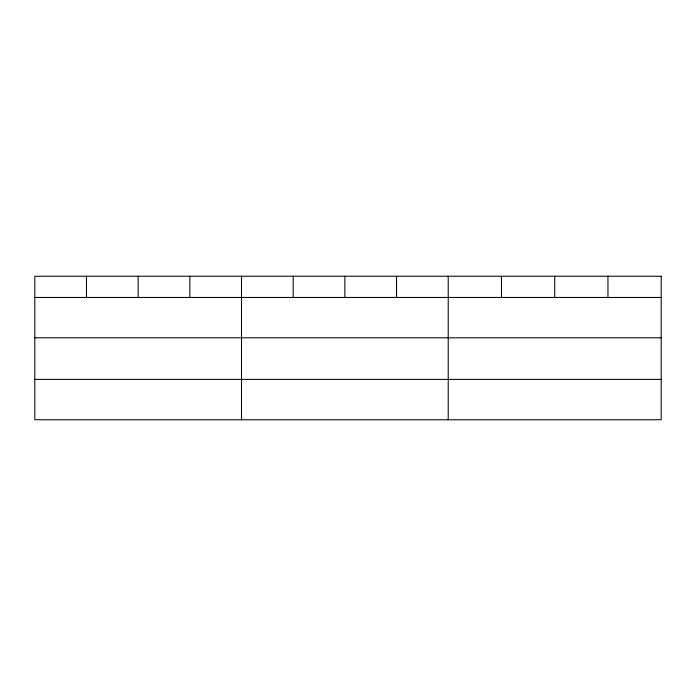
<?xml version="1.0" encoding="UTF-8"?>
<svg xmlns="http://www.w3.org/2000/svg" width="696" height="696" viewBox="0 0 696 696"><rect width="100%" height="100%" fill="white"/><g stroke="black" fill="none" stroke-linecap="round" stroke-linejoin="round"><path stroke-width="1.04" d="M34.8 297.462L661.2 297.462M34.8 337.812L661.2 337.812M34.8 379.398L661.2 379.398M607.956 276.242L607.956 297.462M554.712 276.242L554.712 297.462M501.468 276.242L501.468 297.462M448.224 276.242L448.224 419.758M396.546 276.242L396.546 297.462M344.868 276.242L344.868 297.462M293.19 276.242L293.19 297.462M241.512 276.242L241.512 419.758M189.834 276.242L189.834 297.462M138.156 276.242L138.156 297.462M86.478 276.242L86.478 297.462M661.2 276.242L34.8 276.242L34.8 419.758L661.2 419.758L661.2 276.242"/></g></svg>
